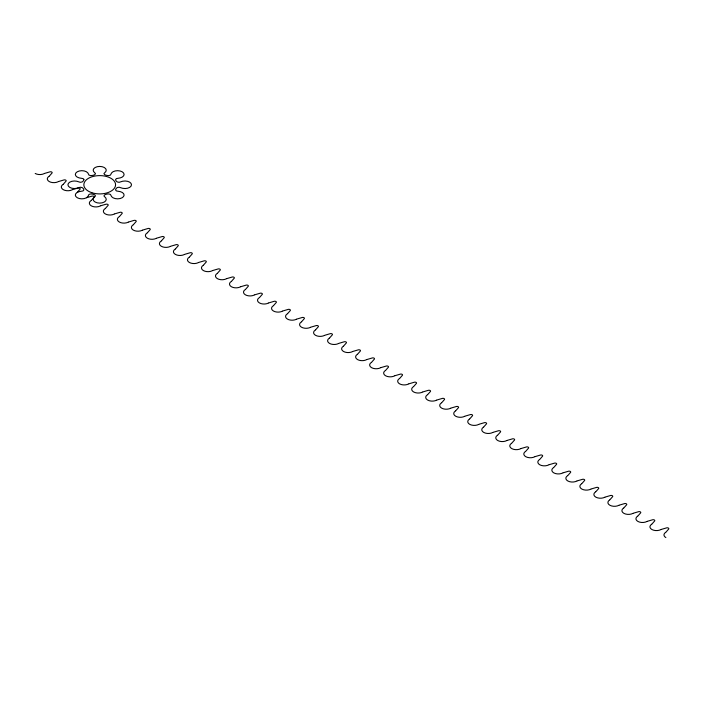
<?xml version="1.0" encoding="UTF-8"?>
<svg xmlns="http://www.w3.org/2000/svg" width="704" height="704" viewBox="0 0 704 704"><rect width="100%" height="100%" fill="white"/><g stroke="black" fill="none" stroke-linecap="round" stroke-linejoin="round"><path stroke-width="1.06" d="M147.391 232.786L150.154 229.636A1.566 0.906 0 0 0 149.794 228.677A1.566 0.906 0 0 0 148.13 228.466L142.648 230.076M217.466 273.24L220.229 270.09A1.566 0.906 0 0 0 219.868 269.13A1.566 0.906 0 0 0 218.205 268.928L212.784 270.503M245.494 289.423L248.257 286.273A1.566 0.906 0 0 0 247.896 285.314A1.566 0.906 0 0 0 246.242 285.102L240.75 286.713M315.568 329.877L318.331 326.726A1.566 0.906 0 0 0 317.97 325.767A1.566 0.906 0 0 0 316.307 325.565L310.895 327.14M525.791 451.246L528.554 448.096A1.566 0.906 0 0 0 528.194 447.146A1.566 0.906 0 0 0 526.53 446.934L521.074 448.527M595.866 491.709L598.629 488.558A1.566 0.906 0 0 0 598.268 487.599A1.566 0.906 0 0 0 596.605 487.388L591.184 488.972M623.894 507.892L626.657 504.742A1.566 0.906 0 0 0 626.296 503.782A1.566 0.906 0 0 0 624.633 503.571L619.15 505.182M49.315 176.123L52.052 172.99A1.566 0.906 0 0 0 51.691 172.04A1.566 0.906 0 0 0 50.028 171.829L44.572 173.422M119.39 216.577L122.126 213.453A1.566 0.906 0 0 0 121.766 212.494A1.566 0.906 0 0 0 120.102 212.282L114.646 213.875M189.464 257.039L192.201 253.906A1.566 0.906 0 0 0 191.84 252.947A1.566 0.906 0 0 0 190.177 252.745L184.721 254.338M287.566 313.676L290.303 310.543A1.566 0.906 0 0 0 289.942 309.593A1.566 0.906 0 0 0 288.279 309.382L282.858 310.957M385.669 370.313L388.406 367.189A1.566 0.906 0 0 0 388.045 366.23A1.566 0.906 0 0 0 386.382 366.018L380.97 367.602M399.687 378.409L402.424 375.276A1.566 0.906 0 0 0 402.063 374.317A1.566 0.906 0 0 0 400.4 374.114L394.944 375.707M497.79 435.046L500.526 431.922A1.566 0.906 0 0 0 500.166 430.962A1.566 0.906 0 0 0 498.502 430.751L493.011 432.362M567.864 475.499L570.601 472.375A1.566 0.906 0 0 0 570.24 471.416A1.566 0.906 0 0 0 568.577 471.205L563.121 472.806M637.938 515.962L640.675 512.829A1.566 0.906 0 0 0 640.314 511.87A1.566 0.906 0 0 0 638.651 511.667L633.195 513.26M665.966 532.145L668.703 529.012A1.566 0.906 0 0 0 668.342 528.053A1.566 0.906 0 0 0 666.679 527.85L661.258 529.426M63.307 184.237L66.07 181.086A1.566 0.906 0 0 0 65.71 180.127A1.566 0.906 0 0 0 64.046 179.916L58.555 181.526M91.335 200.42L94.098 197.27A1.566 0.906 0 0 0 93.738 196.31A1.566 0.906 0 0 0 92.074 196.099L86.618 197.701M161.41 240.874L164.173 237.723A1.566 0.906 0 0 0 163.812 236.764A1.566 0.906 0 0 0 162.149 236.562L156.693 238.154M231.484 281.327L234.247 278.186A1.566 0.906 0 0 0 233.886 277.226A1.566 0.906 0 0 0 232.223 277.015L226.732 278.626M259.512 297.51L262.275 294.369A1.566 0.906 0 0 0 261.914 293.41A1.566 0.906 0 0 0 260.251 293.198L254.795 294.791M357.614 354.156L360.378 351.006A1.566 0.906 0 0 0 360.017 350.046A1.566 0.906 0 0 0 358.354 349.835L352.898 351.428M371.633 362.243L374.387 359.093A1.566 0.906 0 0 0 374.026 358.134A1.566 0.906 0 0 0 372.372 357.931L366.881 359.542M441.698 402.706L444.462 399.555A1.566 0.906 0 0 0 444.101 398.596A1.566 0.906 0 0 0 442.446 398.385L436.955 399.995M469.735 418.88L472.49 415.738A1.566 0.906 0 0 0 472.138 414.779A1.566 0.906 0 0 0 470.474 414.568L465.018 416.161M539.81 459.342L542.564 456.192A1.566 0.906 0 0 0 542.203 455.233A1.566 0.906 0 0 0 540.549 455.022L535.093 456.623M609.875 499.796L612.638 496.646A1.566 0.906 0 0 0 612.278 495.686A1.566 0.906 0 0 0 610.623 495.484L605.132 497.094M77.29 192.35L80.08 189.174A1.566 0.906 0 0 0 79.719 188.214A1.566 0.906 0 0 0 78.056 188.012L72.644 189.587M105.327 208.525L108.108 205.357A1.566 0.906 0 0 0 107.747 204.398A1.566 0.906 0 0 0 106.093 204.195L100.672 205.77M133.355 224.708L136.136 221.54A1.566 0.906 0 0 0 135.784 220.581A1.566 0.906 0 0 0 134.121 220.378L128.63 221.989M175.393 248.987L178.182 245.819A1.566 0.906 0 0 0 177.822 244.86A1.566 0.906 0 0 0 176.167 244.649L170.711 246.242M203.43 265.17L206.21 262.002A1.566 0.906 0 0 0 205.85 261.043A1.566 0.906 0 0 0 204.195 260.832L198.704 262.442M273.504 305.624L276.285 302.456A1.566 0.906 0 0 0 275.924 301.497A1.566 0.906 0 0 0 274.27 301.286L268.778 302.896M301.532 321.807L304.313 318.639A1.566 0.906 0 0 0 303.961 317.68A1.566 0.906 0 0 0 302.298 317.469L296.806 319.079M329.56 337.99L332.35 334.822A1.566 0.906 0 0 0 331.989 333.863A1.566 0.906 0 0 0 330.326 333.652L324.87 335.254M343.578 346.078L346.359 342.91A1.566 0.906 0 0 0 345.998 341.95A1.566 0.906 0 0 0 344.344 341.748L338.853 343.358M413.644 386.54L416.434 383.372A1.566 0.906 0 0 0 416.073 382.413A1.566 0.906 0 0 0 414.418 382.202L408.927 383.812M427.662 394.627L430.452 391.459A1.566 0.906 0 0 0 430.091 390.5A1.566 0.906 0 0 0 428.428 390.298L422.972 391.89M455.69 410.81L458.48 407.642A1.566 0.906 0 0 0 458.119 406.683A1.566 0.906 0 0 0 456.456 406.481L451.035 408.056M483.718 426.994L486.508 423.826A1.566 0.906 0 0 0 486.147 422.866A1.566 0.906 0 0 0 484.484 422.655L479.072 424.239M511.755 443.177L514.536 440.009A1.566 0.906 0 0 0 514.175 439.05A1.566 0.906 0 0 0 512.521 438.838L507.03 440.449M553.793 467.456L556.582 464.279A1.566 0.906 0 0 0 556.222 463.32A1.566 0.906 0 0 0 554.558 463.118L549.146 464.693M581.821 483.63L584.61 480.462A1.566 0.906 0 0 0 584.25 479.503A1.566 0.906 0 0 0 582.595 479.301L577.104 480.911M651.895 524.093L654.685 520.925A1.566 0.906 0 0 0 654.324 519.966A1.566 0.906 0 0 0 652.661 519.754L647.178 521.365M44.246 173.58A6.538 3.775 0 0 1 35.2 173.466M58.256 181.667A6.538 3.775 0 0 1 49.218 181.553A6.538 3.775 0 0 1 49.016 176.334M72.274 189.763A6.538 3.775 0 0 1 63.228 189.649A6.538 3.775 0 0 1 63.034 184.43M100.302 205.946A6.538 3.775 0 0 1 91.256 205.832A6.538 3.775 0 0 1 91.062 200.614M114.321 214.034A6.538 3.775 0 0 1 105.274 213.919A6.538 3.775 0 0 1 105.081 208.701M128.33 222.13A6.538 3.775 0 0 1 119.293 222.015A6.538 3.775 0 0 1 119.09 216.788M142.349 230.217A6.538 3.775 0 0 1 133.302 230.102A6.538 3.775 0 0 1 133.109 224.884M156.358 238.313A6.538 3.775 0 0 1 147.321 238.198A6.538 3.775 0 0 1 147.118 232.971M170.377 246.4A6.538 3.775 0 0 1 161.33 246.286A6.538 3.775 0 0 1 161.137 241.067M184.395 254.496A6.538 3.775 0 0 1 175.349 254.382A6.538 3.775 0 0 1 175.146 249.154M198.405 262.583A6.538 3.775 0 0 1 189.358 262.469A6.538 3.775 0 0 1 189.165 257.25M212.423 270.679A6.538 3.775 0 0 1 203.377 270.565A6.538 3.775 0 0 1 203.183 265.338M226.433 278.766A6.538 3.775 0 0 1 217.395 278.652A6.538 3.775 0 0 1 217.193 273.434M240.451 286.862A6.538 3.775 0 0 1 231.405 286.748A6.538 3.775 0 0 1 231.211 281.521M254.461 294.95A6.538 3.775 0 0 1 245.423 294.835A6.538 3.775 0 0 1 245.221 289.617M268.479 303.037A6.538 3.775 0 0 1 259.433 302.931A6.538 3.775 0 0 1 259.239 297.704M282.498 311.133A6.538 3.775 0 0 1 273.451 311.018A6.538 3.775 0 0 1 273.258 305.8M296.507 319.22A6.538 3.775 0 0 1 287.47 319.106A6.538 3.775 0 0 1 287.267 313.887M310.526 327.316A6.538 3.775 0 0 1 301.479 327.202A6.538 3.775 0 0 1 301.286 321.983M324.535 335.403A6.538 3.775 0 0 1 315.498 335.289A6.538 3.775 0 0 1 315.295 330.07M338.554 343.499A6.538 3.775 0 0 1 329.507 343.385A6.538 3.775 0 0 1 329.314 338.166M352.572 351.586A6.538 3.775 0 0 1 343.526 351.472A6.538 3.775 0 0 1 343.323 346.254M366.582 359.682A6.538 3.775 0 0 1 357.535 359.568A6.538 3.775 0 0 1 357.342 354.341M380.6 367.77A6.538 3.775 0 0 1 371.554 367.655A6.538 3.775 0 0 1 371.36 362.437M394.61 375.866A6.538 3.775 0 0 1 385.572 375.751A6.538 3.775 0 0 1 385.37 370.524M408.628 383.953A6.538 3.775 0 0 1 399.582 383.838A6.538 3.775 0 0 1 399.388 378.62M422.638 392.049A6.538 3.775 0 0 1 413.6 391.934A6.538 3.775 0 0 1 413.398 386.707M436.656 400.136A6.538 3.775 0 0 1 427.61 400.022A6.538 3.775 0 0 1 427.416 394.803M450.674 408.232A6.538 3.775 0 0 1 441.628 408.118A6.538 3.775 0 0 1 441.434 402.89M464.684 416.319A6.538 3.775 0 0 1 455.646 416.205A6.538 3.775 0 0 1 455.444 410.986M478.702 424.415A6.538 3.775 0 0 1 469.656 424.301A6.538 3.775 0 0 1 469.462 419.074M492.712 432.502A6.538 3.775 0 0 1 483.674 432.388A6.538 3.775 0 0 1 483.472 427.17M506.73 440.59A6.538 3.775 0 0 1 497.684 440.484A6.538 3.775 0 0 1 497.49 435.257M520.749 448.686A6.538 3.775 0 0 1 511.702 448.571A6.538 3.775 0 0 1 511.5 443.353M534.758 456.773A6.538 3.775 0 0 1 525.712 456.658A6.538 3.775 0 0 1 525.518 451.44M548.777 464.869A6.538 3.775 0 0 1 539.73 464.754A6.538 3.775 0 0 1 539.537 459.536M562.786 472.956A6.538 3.775 0 0 1 553.749 472.842A6.538 3.775 0 0 1 553.546 467.623M576.805 481.052A6.538 3.775 0 0 1 567.758 480.938A6.538 3.775 0 0 1 567.565 475.719M590.823 489.139A6.538 3.775 0 0 1 581.777 489.025A6.538 3.775 0 0 1 581.574 483.806M604.833 497.235A6.538 3.775 0 0 1 595.786 497.121A6.538 3.775 0 0 1 595.593 491.894M618.851 505.322A6.538 3.775 0 0 1 609.805 505.208A6.538 3.775 0 0 1 609.611 499.99M632.861 513.418A6.538 3.775 0 0 1 623.823 513.304A6.538 3.775 0 0 1 623.621 508.077M646.879 521.506A6.538 3.775 0 0 1 637.833 521.391A6.538 3.775 0 0 1 637.639 516.173M660.889 529.602A6.538 3.775 0 0 1 651.851 529.487A6.538 3.775 0 0 1 651.649 524.26M665.861 537.574A6.538 3.775 0 0 1 665.667 532.356M83.846 179.37L83.846 179.573A6.538 3.775 0 0 1 82.13 181.958L80.326 182.318L76.718 181.218A6.538 3.775 0 0 0 67.936 184.765A6.538 3.775 0 0 0 76.718 188.32L80.326 187.22L82.13 187.572A6.538 3.775 0 0 1 83.846 189.957L83.002 190.951L79.103 191.646A6.538 3.775 0 0 0 77.246 197.736A6.538 3.775 0 0 0 87.798 196.662L89.003 194.418L90.719 193.926A6.538 3.775 0 0 1 94.855 194.92L95.471 195.958L93.606 197.982A6.538 3.775 0 0 0 99.713 203.113A6.538 3.775 0 0 0 105.855 198.044L103.954 195.958L104.57 194.92A6.538 3.775 0 0 1 108.706 193.926L110.422 194.418L111.628 196.662A6.538 3.775 0 0 0 122.179 197.736A6.538 3.775 0 0 0 120.322 191.646L116.424 190.951L115.579 189.957A6.538 3.775 0 0 1 117.295 187.572L119.099 187.22L122.716 188.32A6.538 3.775 0 0 0 131.49 184.765A6.538 3.775 0 0 0 122.716 181.218L119.099 182.318L117.295 181.958A6.538 3.775 0 0 1 115.579 179.573L116.424 178.587L120.322 177.883A6.538 3.775 0 0 0 122.179 171.794A6.538 3.775 0 0 0 111.628 172.867L110.422 175.12L108.706 175.604A6.538 3.775 0 0 1 104.57 174.618L103.954 173.571L105.855 171.486A6.538 3.775 0 0 0 99.713 166.426A6.538 3.775 0 0 0 93.57 171.486L95.471 173.571L94.855 174.618A6.538 3.775 0 0 1 90.719 175.604L89.003 175.12L87.798 172.867A6.538 3.775 0 0 0 77.246 171.794A6.538 3.775 0 0 0 79.103 177.883L83.002 178.587L83.846 179.37M91.784 192.694A15.858 9.152 0 0 0 115.57 184.765A15.858 9.152 0 0 0 91.784 176.836A15.858 9.152 0 0 0 91.784 192.694"/></g></svg>
